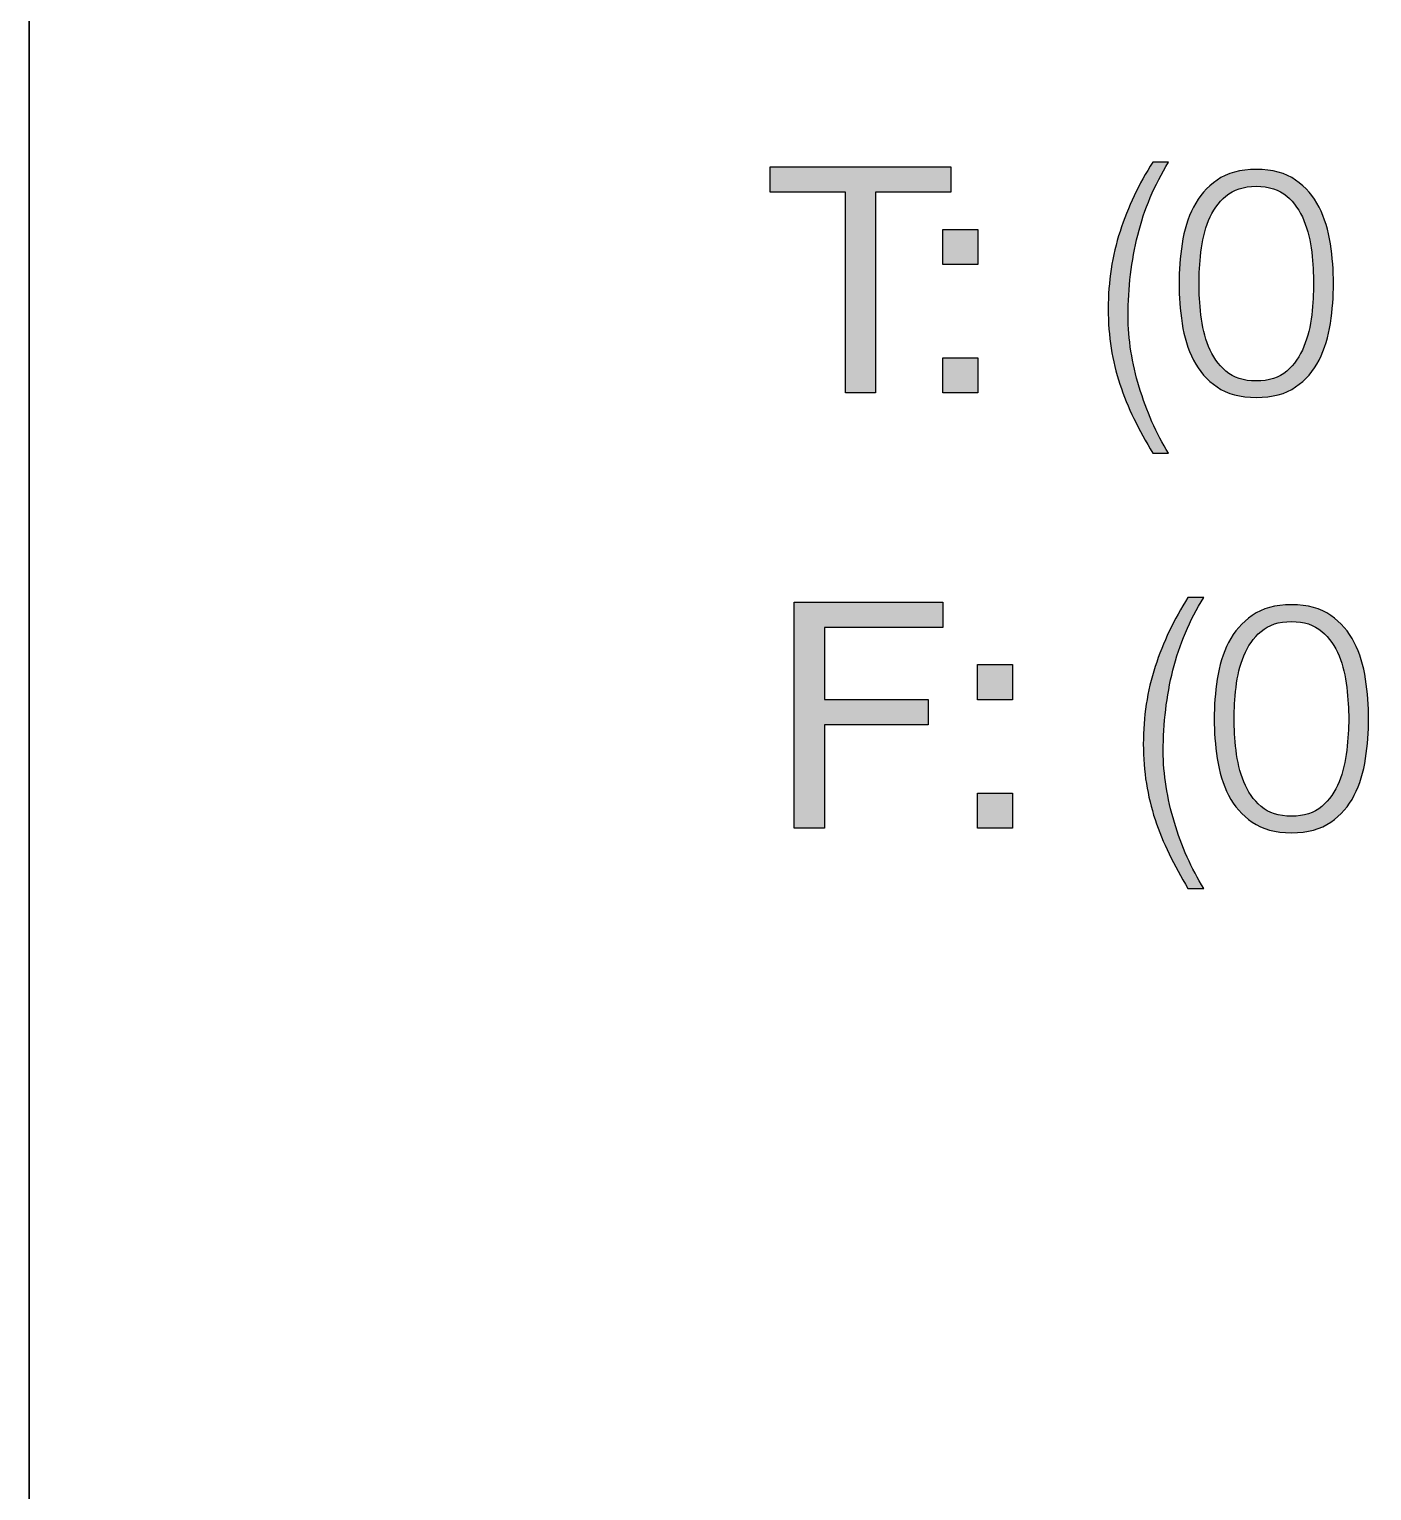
# Paper-space layout 'A3mask' of a CAD drawing. Extents: x 0 to 394, y 0 to 277.
# Drawn here: x 306.25 to 314.31, y 17.55 to 26.32 of the extents above; entities that cross this region are included whole.
import ezdxf
from ezdxf.enums import TextEntityAlignment as Align

# ---------------------------------------------------------------- set-up
doc = ezdxf.new("R2010")
doc.units = 0
doc.layers.get('0').update_dxf_attribs({"linetype": 'CONTINUOUS'})
doc.layers.get('Defpoints').update_dxf_attribs({"linetype": 'CONTINUOUS'})
doc.layers.add('JPP_Mask', color=7, linetype='CONTINUOUS')
doc.styles.add('JPP', font='arial.ttf')

# ---------------------------------------------------------------- blocks, each defined once
blk = doc.blocks.new('A3mask')
at = {"true_color": 0x0081c6}
for points in [[(311.3326, 25.3404), (311.7849, 25.3404), (311.7849, 25.4923), (310.6999, 25.4923), (310.6999, 25.3404), (311.1522, 25.3404), (311.1522, 24.1356), (311.3326, 24.1356)], [(311.9464, 25.1179), (311.7355, 25.1179), (311.7355, 24.9071), (311.9464, 24.9071)], [(311.9464, 24.3465), (311.7355, 24.3465), (311.7355, 24.1356), (311.9464, 24.1356)], [(311.7355, 22.8797), (310.8444, 22.8797), (310.8444, 21.523), (311.0248, 21.523), (311.0248, 22.1444), (311.6481, 22.1444), (311.6481, 22.2963), (311.0248, 22.2963), (311.0248, 22.7277), (311.7355, 22.7277)], [(312.1553, 22.5053), (311.9445, 22.5053), (311.9445, 22.2945), (312.1553, 22.2945)], [(312.1553, 21.7338), (311.9445, 21.7338), (311.9445, 21.523), (312.1553, 21.523)]]:
    blk.add_hatch(color=142, dxfattribs=at).paths.add_polyline_path(points)
at = {"true_color": 0x004a91}
h = blk.add_hatch(color=154, dxfattribs=at)
edge = h.paths.add_edge_path()
edge.add_spline(control_points=[(312.8489, 24.5974), (312.8489, 24.767), (312.8681, 24.9291), (312.9068, 25.0838)], knot_values=[7, 7, 7, 7, 8, 8, 8, 8], degree=3, periodic=0)
edge.add_spline(control_points=[(312.9068, 25.0838), (312.9453, 25.2383), (313.0073, 25.384), (313.0919, 25.5208)], knot_values=[6, 6, 6, 6, 7, 7, 7, 7], degree=3, periodic=0)
edge.add_spline(control_points=[(313.0919, 25.5208), (313.0919, 25.5208), (312.9971, 25.5208), (312.9971, 25.5208), (312.9133, 25.3902), (312.8479, 25.252), (312.8004, 25.1056), (312.7528, 24.9593), (312.7292, 24.8046), (312.7292, 24.641)], knot_values=[3, 3, 3, 3, 4, 4, 4, 5, 5, 5, 6, 6, 6, 6], degree=3, periodic=0)
edge.add_spline(control_points=[(312.7292, 24.641), (312.7292, 24.5575), (312.7352, 24.4787), (312.7473, 24.4045)], knot_values=[2, 2, 2, 2, 3, 3, 3, 3], degree=3, periodic=0)
edge.add_spline(control_points=[(312.7473, 24.4045), (312.7591, 24.3305), (312.7767, 24.2586), (312.7994, 24.1888)], knot_values=[1, 1, 1, 1, 2, 2, 2, 2], degree=3, periodic=0)
edge.add_spline(control_points=[(312.7994, 24.1888), (312.8222, 24.1192), (312.8505, 24.0501), (312.8839, 23.9816)], knot_values=[0, 0, 0, 0, 1, 1, 1, 1], degree=3, periodic=0)
edge.add_spline(control_points=[(312.8839, 23.9816), (312.9175, 23.9134), (312.9553, 23.8443), (312.9971, 23.7747)], knot_values=[13, 13, 13, 13, 14, 14, 14, 14], degree=3, periodic=0)
edge.add_spline(control_points=[(312.9971, 23.7747), (312.9971, 23.7747), (313.0919, 23.7747), (313.0919, 23.7747), (313.0553, 23.8329), (313.0221, 23.8956), (312.9922, 23.9628)], knot_values=[11, 11, 11, 11, 12, 12, 12, 13, 13, 13, 13], degree=3, periodic=0)
edge.add_spline(control_points=[(312.9922, 23.9628), (312.9625, 24.0299), (312.9368, 24.0992), (312.9154, 24.1709)], knot_values=[10, 10, 10, 10, 11, 11, 11, 11], degree=3, periodic=0)
edge.add_spline(control_points=[(312.9154, 24.1709), (312.8938, 24.2423), (312.8774, 24.3142), (312.866, 24.3864)], knot_values=[9, 9, 9, 9, 10, 10, 10, 10], degree=3, periodic=0)
edge.add_spline(control_points=[(312.866, 24.3864), (312.8544, 24.4587), (312.8489, 24.529), (312.8489, 24.5974)], knot_values=[8, 8, 8, 8, 9, 9, 9, 9], degree=3, periodic=0)
h = blk.add_hatch(color=154, dxfattribs=at)
edge = h.paths.add_edge_path()
edge.add_spline(control_points=[(314.0821, 24.793), (314.0821, 24.8702), (314.0761, 24.9495), (314.064, 25.0305)], knot_values=[2, 2, 2, 2, 3, 3, 3, 3], degree=3, periodic=0)
edge.add_spline(control_points=[(314.064, 25.0305), (314.052, 25.1117), (314.0292, 25.1852), (313.9956, 25.2511)], knot_values=[1, 1, 1, 1, 2, 2, 2, 2], degree=3, periodic=0)
edge.add_spline(control_points=[(313.9956, 25.2511), (313.9622, 25.3169), (313.9153, 25.371), (313.855, 25.4134)], knot_values=[0, 0, 0, 0, 1, 1, 1, 1], degree=3, periodic=0)
edge.add_spline(control_points=[(313.855, 25.4134), (313.795, 25.4559), (313.7161, 25.4772), (313.6184, 25.4772)], knot_values=[15, 15, 15, 15, 16, 16, 16, 16], degree=3, periodic=0)
edge.add_spline(control_points=[(313.6184, 25.4772), (313.5222, 25.4772), (313.4438, 25.4559), (313.383, 25.4134)], knot_values=[14, 14, 14, 14, 15, 15, 15, 15], degree=3, periodic=0)
edge.add_spline(control_points=[(313.383, 25.4134), (313.322, 25.371), (313.2749, 25.3169), (313.2413, 25.2511), (313.2077, 25.1852), (313.1849, 25.1117), (313.1729, 25.0305)], knot_values=[12, 12, 12, 12, 13, 13, 13, 14, 14, 14, 14], degree=3, periodic=0)
edge.add_spline(control_points=[(313.1729, 25.0305), (313.1608, 24.9495), (313.155, 24.8697), (313.155, 24.7911)], knot_values=[11, 11, 11, 11, 12, 12, 12, 12], degree=3, periodic=0)
edge.add_spline(control_points=[(313.155, 24.7911), (313.155, 24.7139), (313.1608, 24.6348), (313.1729, 24.5536)], knot_values=[10, 10, 10, 10, 11, 11, 11, 11], degree=3, periodic=0)
edge.add_spline(control_points=[(313.1729, 24.5536), (313.1849, 24.4727), (313.2077, 24.3991), (313.2413, 24.3333), (313.2749, 24.2674), (313.322, 24.2136), (313.383, 24.1718)], knot_values=[8, 8, 8, 8, 9, 9, 9, 10, 10, 10, 10], degree=3, periodic=0)
edge.add_spline(control_points=[(313.383, 24.1718), (313.4438, 24.1298), (313.5222, 24.109), (313.6184, 24.109)], knot_values=[7, 7, 7, 7, 8, 8, 8, 8], degree=3, periodic=0)
edge.add_spline(control_points=[(313.6184, 24.109), (313.7161, 24.109), (313.795, 24.1298), (313.855, 24.1718)], knot_values=[6, 6, 6, 6, 7, 7, 7, 7], degree=3, periodic=0)
edge.add_spline(control_points=[(313.855, 24.1718), (313.9153, 24.2136), (313.9622, 24.2674), (313.9956, 24.3333)], knot_values=[5, 5, 5, 5, 6, 6, 6, 6], degree=3, periodic=0)
edge.add_spline(control_points=[(313.9956, 24.3333), (314.0292, 24.3991), (314.052, 24.4727), (314.064, 24.5536)], knot_values=[4, 4, 4, 4, 5, 5, 5, 5], degree=3, periodic=0)
edge.add_spline(control_points=[(314.064, 24.5536), (314.0761, 24.6348), (314.0821, 24.7146), (314.0821, 24.793)], knot_values=[3, 3, 3, 3, 4, 4, 4, 4], degree=3, periodic=0)
edge = h.paths.add_edge_path(flags=16)
edge.add_spline(control_points=[(313.2747, 24.793), (313.2747, 24.85), (313.2784, 24.9129), (313.2861, 24.9811)], knot_values=[2, 2, 2, 2, 3, 3, 3, 3], degree=3, periodic=0)
edge.add_spline(control_points=[(313.2861, 24.9811), (313.2937, 25.0495), (313.309, 25.1128), (313.3325, 25.1713)], knot_values=[1, 1, 1, 1, 2, 2, 2, 2], degree=3, periodic=0)
edge.add_spline(control_points=[(313.3325, 25.1713), (313.3559, 25.2295), (313.3904, 25.2782), (313.4361, 25.3174)], knot_values=[0, 0, 0, 0, 1, 1, 1, 1], degree=3, periodic=0)
edge.add_spline(control_points=[(313.4361, 25.3174), (313.4818, 25.3568), (313.5426, 25.3763), (313.6184, 25.3763)], knot_values=[15, 15, 15, 15, 16, 16, 16, 16], degree=3, periodic=0)
edge.add_spline(control_points=[(313.6184, 25.3763), (313.6945, 25.3763), (313.7553, 25.3568), (313.801, 25.3174)], knot_values=[14, 14, 14, 14, 15, 15, 15, 15], degree=3, periodic=0)
edge.add_spline(control_points=[(313.801, 25.3174), (313.8465, 25.2782), (313.881, 25.2295), (313.9044, 25.1713)], knot_values=[13, 13, 13, 13, 14, 14, 14, 14], degree=3, periodic=0)
edge.add_spline(control_points=[(313.9044, 25.1713), (313.9279, 25.1128), (313.9434, 25.0495), (313.9511, 24.9811)], knot_values=[12, 12, 12, 12, 13, 13, 13, 13], degree=3, periodic=0)
edge.add_spline(control_points=[(313.9511, 24.9811), (313.9587, 24.9129), (313.9624, 24.85), (313.9624, 24.793)], knot_values=[11, 11, 11, 11, 12, 12, 12, 12], degree=3, periodic=0)
edge.add_spline(control_points=[(313.9624, 24.793), (313.9624, 24.7348), (313.9587, 24.6717), (313.9511, 24.6039), (313.9434, 24.5362), (313.9279, 24.4729), (313.9044, 24.414), (313.881, 24.3551), (313.8465, 24.3059), (313.801, 24.2667)], knot_values=[8, 8, 8, 8, 9, 9, 9, 10, 10, 10, 11, 11, 11, 11], degree=3, periodic=0)
edge.add_spline(control_points=[(313.801, 24.2667), (313.7553, 24.2275), (313.6945, 24.2078), (313.6184, 24.2078)], knot_values=[7, 7, 7, 7, 8, 8, 8, 8], degree=3, periodic=0)
edge.add_spline(control_points=[(313.6184, 24.2078), (313.5426, 24.2078), (313.4818, 24.2275), (313.4361, 24.2667), (313.3904, 24.3059), (313.3559, 24.3551), (313.3325, 24.414), (313.309, 24.4729), (313.2937, 24.5362), (313.2861, 24.6039), (313.2784, 24.6717), (313.2747, 24.7348), (313.2747, 24.793)], knot_values=[3, 3, 3, 3, 4, 4, 4, 5, 5, 5, 6, 6, 6, 7, 7, 7, 7], degree=3, periodic=0)
h = blk.add_hatch(color=154, dxfattribs=at)
edge = h.paths.add_edge_path()
edge.add_spline(control_points=[(313.0599, 21.9848), (313.0599, 22.1544), (313.0792, 22.3165), (313.1179, 22.4712)], knot_values=[7, 7, 7, 7, 8, 8, 8, 8], degree=3, periodic=0)
edge.add_spline(control_points=[(313.1179, 22.4712), (313.1564, 22.6257), (313.2183, 22.7713), (313.303, 22.9082)], knot_values=[6, 6, 6, 6, 7, 7, 7, 7], degree=3, periodic=0)
edge.add_spline(control_points=[(313.303, 22.9082), (313.303, 22.9082), (313.2081, 22.9082), (313.2081, 22.9082), (313.1244, 22.7776), (313.059, 22.6394), (313.0114, 22.493), (312.9639, 22.3466), (312.9402, 22.1919), (312.9402, 22.0284)], knot_values=[3, 3, 3, 3, 4, 4, 4, 5, 5, 5, 6, 6, 6, 6], degree=3, periodic=0)
edge.add_spline(control_points=[(312.9402, 22.0284), (312.9402, 21.9449), (312.9463, 21.8661), (312.9583, 21.7918)], knot_values=[2, 2, 2, 2, 3, 3, 3, 3], degree=3, periodic=0)
edge.add_spline(control_points=[(312.9583, 21.7918), (312.9702, 21.7178), (312.9878, 21.6459), (313.0105, 21.5761)], knot_values=[1, 1, 1, 1, 2, 2, 2, 2], degree=3, periodic=0)
edge.add_spline(control_points=[(313.0105, 21.5761), (313.0332, 21.5065), (313.0615, 21.4374), (313.0949, 21.369)], knot_values=[0, 0, 0, 0, 1, 1, 1, 1], degree=3, periodic=0)
edge.add_spline(control_points=[(313.0949, 21.369), (313.1286, 21.3008), (313.1664, 21.2317), (313.2081, 21.1621)], knot_values=[13, 13, 13, 13, 14, 14, 14, 14], degree=3, periodic=0)
edge.add_spline(control_points=[(313.2081, 21.1621), (313.2081, 21.1621), (313.303, 21.1621), (313.303, 21.1621), (313.2664, 21.2203), (313.2332, 21.2829), (313.2033, 21.3502)], knot_values=[11, 11, 11, 11, 12, 12, 12, 13, 13, 13, 13], degree=3, periodic=0)
edge.add_spline(control_points=[(313.2033, 21.3502), (313.1736, 21.4172), (313.1478, 21.4866), (313.1265, 21.5583)], knot_values=[10, 10, 10, 10, 11, 11, 11, 11], degree=3, periodic=0)
edge.add_spline(control_points=[(313.1265, 21.5583), (313.1049, 21.6297), (313.0885, 21.7016), (313.0771, 21.7737)], knot_values=[9, 9, 9, 9, 10, 10, 10, 10], degree=3, periodic=0)
edge.add_spline(control_points=[(313.0771, 21.7737), (313.0655, 21.8461), (313.0599, 21.9164), (313.0599, 21.9848)], knot_values=[8, 8, 8, 8, 9, 9, 9, 9], degree=3, periodic=0)
h = blk.add_hatch(color=154, dxfattribs=at)
edge = h.paths.add_edge_path()
edge.add_spline(control_points=[(314.2932, 22.1803), (314.2932, 22.2576), (314.2871, 22.3369), (314.2751, 22.4178)], knot_values=[2, 2, 2, 2, 3, 3, 3, 3], degree=3, periodic=0)
edge.add_spline(control_points=[(314.2751, 22.4178), (314.263, 22.499), (314.2403, 22.5726), (314.2067, 22.6384)], knot_values=[1, 1, 1, 1, 2, 2, 2, 2], degree=3, periodic=0)
edge.add_spline(control_points=[(314.2067, 22.6384), (314.1733, 22.7043), (314.1264, 22.7583), (314.0661, 22.8008)], knot_values=[0, 0, 0, 0, 1, 1, 1, 1], degree=3, periodic=0)
edge.add_spline(control_points=[(314.0661, 22.8008), (314.006, 22.8432), (313.9272, 22.8646), (313.8295, 22.8646)], knot_values=[15, 15, 15, 15, 16, 16, 16, 16], degree=3, periodic=0)
edge.add_spline(control_points=[(313.8295, 22.8646), (313.7333, 22.8646), (313.6549, 22.8432), (313.5941, 22.8008)], knot_values=[14, 14, 14, 14, 15, 15, 15, 15], degree=3, periodic=0)
edge.add_spline(control_points=[(313.5941, 22.8008), (313.5331, 22.7583), (313.486, 22.7043), (313.4524, 22.6384), (313.4187, 22.5726), (313.396, 22.499), (313.384, 22.4178)], knot_values=[12, 12, 12, 12, 13, 13, 13, 14, 14, 14, 14], degree=3, periodic=0)
edge.add_spline(control_points=[(313.384, 22.4178), (313.3719, 22.3369), (313.3661, 22.2571), (313.3661, 22.1785)], knot_values=[11, 11, 11, 11, 12, 12, 12, 12], degree=3, periodic=0)
edge.add_spline(control_points=[(313.3661, 22.1785), (313.3661, 22.1012), (313.3719, 22.0221), (313.384, 21.941)], knot_values=[10, 10, 10, 10, 11, 11, 11, 11], degree=3, periodic=0)
edge.add_spline(control_points=[(313.384, 21.941), (313.396, 21.86), (313.4187, 21.7865), (313.4524, 21.7206), (313.486, 21.6547), (313.5331, 21.6009), (313.5941, 21.5592)], knot_values=[8, 8, 8, 8, 9, 9, 9, 10, 10, 10, 10], degree=3, periodic=0)
edge.add_spline(control_points=[(313.5941, 21.5592), (313.6549, 21.5172), (313.7333, 21.4963), (313.8295, 21.4963)], knot_values=[7, 7, 7, 7, 8, 8, 8, 8], degree=3, periodic=0)
edge.add_spline(control_points=[(313.8295, 21.4963), (313.9272, 21.4963), (314.006, 21.5172), (314.0661, 21.5592)], knot_values=[6, 6, 6, 6, 7, 7, 7, 7], degree=3, periodic=0)
edge.add_spline(control_points=[(314.0661, 21.5592), (314.1264, 21.6009), (314.1733, 21.6547), (314.2067, 21.7206)], knot_values=[5, 5, 5, 5, 6, 6, 6, 6], degree=3, periodic=0)
edge.add_spline(control_points=[(314.2067, 21.7206), (314.2403, 21.7865), (314.263, 21.86), (314.2751, 21.941)], knot_values=[4, 4, 4, 4, 5, 5, 5, 5], degree=3, periodic=0)
edge.add_spline(control_points=[(314.2751, 21.941), (314.2871, 22.0221), (314.2932, 22.1019), (314.2932, 22.1803)], knot_values=[3, 3, 3, 3, 4, 4, 4, 4], degree=3, periodic=0)
edge = h.paths.add_edge_path(flags=16)
edge.add_spline(control_points=[(313.4858, 22.1803), (313.4858, 22.2374), (313.4895, 22.3003), (313.4971, 22.3684)], knot_values=[2, 2, 2, 2, 3, 3, 3, 3], degree=3, periodic=0)
edge.add_spline(control_points=[(313.4971, 22.3684), (313.5048, 22.4369), (313.5201, 22.5002), (313.5435, 22.5586)], knot_values=[1, 1, 1, 1, 2, 2, 2, 2], degree=3, periodic=0)
edge.add_spline(control_points=[(313.5435, 22.5586), (313.567, 22.6169), (313.6015, 22.6656), (313.6472, 22.7048)], knot_values=[0, 0, 0, 0, 1, 1, 1, 1], degree=3, periodic=0)
edge.add_spline(control_points=[(313.6472, 22.7048), (313.6929, 22.7442), (313.7537, 22.7637), (313.8295, 22.7637)], knot_values=[15, 15, 15, 15, 16, 16, 16, 16], degree=3, periodic=0)
edge.add_spline(control_points=[(313.8295, 22.7637), (313.9056, 22.7637), (313.9664, 22.7442), (314.0121, 22.7048)], knot_values=[14, 14, 14, 14, 15, 15, 15, 15], degree=3, periodic=0)
edge.add_spline(control_points=[(314.0121, 22.7048), (314.0575, 22.6656), (314.0921, 22.6169), (314.1155, 22.5586)], knot_values=[13, 13, 13, 13, 14, 14, 14, 14], degree=3, periodic=0)
edge.add_spline(control_points=[(314.1155, 22.5586), (314.1389, 22.5002), (314.1545, 22.4369), (314.1621, 22.3684)], knot_values=[12, 12, 12, 12, 13, 13, 13, 13], degree=3, periodic=0)
edge.add_spline(control_points=[(314.1621, 22.3684), (314.1698, 22.3003), (314.1735, 22.2374), (314.1735, 22.1803)], knot_values=[11, 11, 11, 11, 12, 12, 12, 12], degree=3, periodic=0)
edge.add_spline(control_points=[(314.1735, 22.1803), (314.1735, 22.1221), (314.1698, 22.059), (314.1621, 21.9913), (314.1545, 21.9236), (314.1389, 21.8603), (314.1155, 21.8013), (314.0921, 21.7424), (314.0575, 21.6933), (314.0121, 21.6541)], knot_values=[8, 8, 8, 8, 9, 9, 9, 10, 10, 10, 11, 11, 11, 11], degree=3, periodic=0)
edge.add_spline(control_points=[(314.0121, 21.6541), (313.9664, 21.6149), (313.9056, 21.5951), (313.8295, 21.5951)], knot_values=[7, 7, 7, 7, 8, 8, 8, 8], degree=3, periodic=0)
edge.add_spline(control_points=[(313.8295, 21.5951), (313.7537, 21.5951), (313.6929, 21.6149), (313.6472, 21.6541), (313.6015, 21.6933), (313.567, 21.7424), (313.5435, 21.8013), (313.5201, 21.8603), (313.5048, 21.9236), (313.4971, 21.9913), (313.4895, 22.059), (313.4858, 22.1221), (313.4858, 22.1803)], knot_values=[3, 3, 3, 3, 4, 4, 4, 5, 5, 5, 6, 6, 6, 7, 7, 7, 7], degree=3, periodic=0)
at = {"color": 154, "true_color": 0x004a91}
blk.add_line((306.25, 56.35), (306.25, 2.45), dxfattribs=at)
at = {"layer": 'Defpoints'}
blk.add_lwpolyline([(306.25, 0), (306.25, 58.8), (394.45, 58.8)], dxfattribs=at)
at = {"layer": 'Defpoints', "color": 142, "true_color": 0x0081c6}
for points in [[(310.6999, 25.3404), (310.6999, 25.4923), (311.7849, 25.4923), (311.7849, 25.3404), (311.3326, 25.3404), (311.3326, 24.1356), (311.1522, 24.1356), (311.1522, 25.3404), (310.6999, 25.3404)], [(311.7355, 24.9071), (311.7355, 25.1179), (311.9464, 25.1179), (311.9464, 24.9071), (311.7355, 24.9071)], [(311.9464, 24.3465), (311.9464, 24.1356), (311.7355, 24.1356), (311.7355, 24.3465), (311.9464, 24.3465)], [(311.7355, 22.8797), (311.7355, 22.7277), (311.0248, 22.7277), (311.0248, 22.2963), (311.6481, 22.2963), (311.6481, 22.1444), (311.0248, 22.1444), (311.0248, 21.523), (310.8444, 21.523), (310.8444, 22.8797), (311.7355, 22.8797)], [(311.9445, 22.2945), (311.9445, 22.5053), (312.1553, 22.5053), (312.1553, 22.2945), (311.9445, 22.2945)], [(312.1553, 21.7338), (312.1553, 21.523), (311.9445, 21.523), (311.9445, 21.7338), (312.1553, 21.7338)]]:
    blk.add_lwpolyline(points, dxfattribs=at)
at = {"layer": 'Defpoints', "color": 154, "true_color": 0x004a91}
for points, knots in [([(312.8839, 23.9816), (312.8505, 24.0501), (312.8222, 24.1192), (312.7994, 24.1888), (312.7767, 24.2586), (312.7591, 24.3305), (312.7473, 24.4045), (312.7352, 24.4787), (312.7292, 24.5575), (312.7292, 24.641), (312.7292, 24.8046), (312.7528, 24.9593), (312.8004, 25.1056), (312.8479, 25.252), (312.9133, 25.3902), (312.9971, 25.5208), (312.9971, 25.5208), (313.0919, 25.5208), (313.0919, 25.5208), (313.0073, 25.384), (312.9453, 25.2383), (312.9068, 25.0838), (312.8681, 24.9291), (312.8489, 24.767), (312.8489, 24.5974), (312.8489, 24.529), (312.8544, 24.4587), (312.866, 24.3864), (312.8774, 24.3142), (312.8938, 24.2423), (312.9154, 24.1709), (312.9368, 24.0992), (312.9625, 24.0299), (312.9922, 23.9628), (313.0221, 23.8956), (313.0553, 23.8329), (313.0919, 23.7747), (313.0919, 23.7747), (312.9971, 23.7747), (312.9971, 23.7747), (312.9553, 23.8443), (312.9175, 23.9134), (312.8839, 23.9816)], [0, 0, 0, 0, 1, 1, 1, 2, 2, 2, 3, 3, 3, 4, 4, 4, 5, 5, 5, 6, 6, 6, 7, 7, 7, 8, 8, 8, 9, 9, 9, 10, 10, 10, 11, 11, 11, 12, 12, 12, 13, 13, 13, 14, 14, 14, 14]), ([(313.855, 25.4134), (313.9153, 25.371), (313.9622, 25.3169), (313.9956, 25.2511), (314.0292, 25.1852), (314.052, 25.1117), (314.064, 25.0305), (314.0761, 24.9495), (314.0821, 24.8702), (314.0821, 24.793), (314.0821, 24.7146), (314.0761, 24.6348), (314.064, 24.5536), (314.052, 24.4727), (314.0292, 24.3991), (313.9956, 24.3333), (313.9622, 24.2674), (313.9153, 24.2136), (313.855, 24.1718), (313.795, 24.1298), (313.7161, 24.109), (313.6184, 24.109), (313.5222, 24.109), (313.4438, 24.1298), (313.383, 24.1718), (313.322, 24.2136), (313.2749, 24.2674), (313.2413, 24.3333), (313.2077, 24.3991), (313.1849, 24.4727), (313.1729, 24.5536), (313.1608, 24.6348), (313.155, 24.7139), (313.155, 24.7911), (313.155, 24.8697), (313.1608, 24.9495), (313.1729, 25.0305), (313.1849, 25.1117), (313.2077, 25.1852), (313.2413, 25.2511), (313.2749, 25.3169), (313.322, 25.371), (313.383, 25.4134), (313.4438, 25.4559), (313.5222, 25.4772), (313.6184, 25.4772), (313.7161, 25.4772), (313.795, 25.4559), (313.855, 25.4134)], [0, 0, 0, 0, 1, 1, 1, 2, 2, 2, 3, 3, 3, 4, 4, 4, 5, 5, 5, 6, 6, 6, 7, 7, 7, 8, 8, 8, 9, 9, 9, 10, 10, 10, 11, 11, 11, 12, 12, 12, 13, 13, 13, 14, 14, 14, 15, 15, 15, 16, 16, 16, 16]), ([(313.4361, 25.3174), (313.3904, 25.2782), (313.3559, 25.2295), (313.3325, 25.1713), (313.309, 25.1128), (313.2937, 25.0495), (313.2861, 24.9811), (313.2784, 24.9129), (313.2747, 24.85), (313.2747, 24.793), (313.2747, 24.7348), (313.2784, 24.6717), (313.2861, 24.6039), (313.2937, 24.5362), (313.309, 24.4729), (313.3325, 24.414), (313.3559, 24.3551), (313.3904, 24.3059), (313.4361, 24.2667), (313.4818, 24.2275), (313.5426, 24.2078), (313.6184, 24.2078), (313.6945, 24.2078), (313.7553, 24.2275), (313.801, 24.2667), (313.8465, 24.3059), (313.881, 24.3551), (313.9044, 24.414), (313.9279, 24.4729), (313.9434, 24.5362), (313.9511, 24.6039), (313.9587, 24.6717), (313.9624, 24.7348), (313.9624, 24.793), (313.9624, 24.85), (313.9587, 24.9129), (313.9511, 24.9811), (313.9434, 25.0495), (313.9279, 25.1128), (313.9044, 25.1713), (313.881, 25.2295), (313.8465, 25.2782), (313.801, 25.3174), (313.7553, 25.3568), (313.6945, 25.3763), (313.6184, 25.3763), (313.5426, 25.3763), (313.4818, 25.3568), (313.4361, 25.3174)], [0, 0, 0, 0, 1, 1, 1, 2, 2, 2, 3, 3, 3, 4, 4, 4, 5, 5, 5, 6, 6, 6, 7, 7, 7, 8, 8, 8, 9, 9, 9, 10, 10, 10, 11, 11, 11, 12, 12, 12, 13, 13, 13, 14, 14, 14, 15, 15, 15, 16, 16, 16, 16]), ([(313.0949, 21.369), (313.0615, 21.4374), (313.0332, 21.5065), (313.0105, 21.5761), (312.9878, 21.6459), (312.9702, 21.7178), (312.9583, 21.7918), (312.9463, 21.8661), (312.9402, 21.9449), (312.9402, 22.0284), (312.9402, 22.1919), (312.9639, 22.3466), (313.0114, 22.493), (313.059, 22.6394), (313.1244, 22.7776), (313.2081, 22.9082), (313.2081, 22.9082), (313.303, 22.9082), (313.303, 22.9082), (313.2183, 22.7713), (313.1564, 22.6257), (313.1179, 22.4712), (313.0792, 22.3165), (313.0599, 22.1544), (313.0599, 21.9848), (313.0599, 21.9164), (313.0655, 21.8461), (313.0771, 21.7737), (313.0885, 21.7016), (313.1049, 21.6297), (313.1265, 21.5583), (313.1478, 21.4866), (313.1736, 21.4172), (313.2033, 21.3502), (313.2332, 21.2829), (313.2664, 21.2203), (313.303, 21.1621), (313.303, 21.1621), (313.2081, 21.1621), (313.2081, 21.1621), (313.1664, 21.2317), (313.1286, 21.3008), (313.0949, 21.369)], [0, 0, 0, 0, 1, 1, 1, 2, 2, 2, 3, 3, 3, 4, 4, 4, 5, 5, 5, 6, 6, 6, 7, 7, 7, 8, 8, 8, 9, 9, 9, 10, 10, 10, 11, 11, 11, 12, 12, 12, 13, 13, 13, 14, 14, 14, 14]), ([(314.0661, 22.8008), (314.1264, 22.7583), (314.1733, 22.7043), (314.2067, 22.6384), (314.2403, 22.5726), (314.263, 22.499), (314.2751, 22.4178), (314.2871, 22.3369), (314.2932, 22.2576), (314.2932, 22.1803), (314.2932, 22.1019), (314.2871, 22.0221), (314.2751, 21.941), (314.263, 21.86), (314.2403, 21.7865), (314.2067, 21.7206), (314.1733, 21.6547), (314.1264, 21.6009), (314.0661, 21.5592), (314.006, 21.5172), (313.9272, 21.4963), (313.8295, 21.4963), (313.7333, 21.4963), (313.6549, 21.5172), (313.5941, 21.5592), (313.5331, 21.6009), (313.486, 21.6547), (313.4524, 21.7206), (313.4187, 21.7865), (313.396, 21.86), (313.384, 21.941), (313.3719, 22.0221), (313.3661, 22.1012), (313.3661, 22.1785), (313.3661, 22.2571), (313.3719, 22.3369), (313.384, 22.4178), (313.396, 22.499), (313.4187, 22.5726), (313.4524, 22.6384), (313.486, 22.7043), (313.5331, 22.7583), (313.5941, 22.8008), (313.6549, 22.8432), (313.7333, 22.8646), (313.8295, 22.8646), (313.9272, 22.8646), (314.006, 22.8432), (314.0661, 22.8008)], [0, 0, 0, 0, 1, 1, 1, 2, 2, 2, 3, 3, 3, 4, 4, 4, 5, 5, 5, 6, 6, 6, 7, 7, 7, 8, 8, 8, 9, 9, 9, 10, 10, 10, 11, 11, 11, 12, 12, 12, 13, 13, 13, 14, 14, 14, 15, 15, 15, 16, 16, 16, 16]), ([(313.6472, 22.7048), (313.6015, 22.6656), (313.567, 22.6169), (313.5435, 22.5586), (313.5201, 22.5002), (313.5048, 22.4369), (313.4971, 22.3684), (313.4895, 22.3003), (313.4858, 22.2374), (313.4858, 22.1803), (313.4858, 22.1221), (313.4895, 22.059), (313.4971, 21.9913), (313.5048, 21.9236), (313.5201, 21.8603), (313.5435, 21.8013), (313.567, 21.7424), (313.6015, 21.6933), (313.6472, 21.6541), (313.6929, 21.6149), (313.7537, 21.5951), (313.8295, 21.5951), (313.9056, 21.5951), (313.9664, 21.6149), (314.0121, 21.6541), (314.0575, 21.6933), (314.0921, 21.7424), (314.1155, 21.8013), (314.1389, 21.8603), (314.1545, 21.9236), (314.1621, 21.9913), (314.1698, 22.059), (314.1735, 22.1221), (314.1735, 22.1803), (314.1735, 22.2374), (314.1698, 22.3003), (314.1621, 22.3684), (314.1545, 22.4369), (314.1389, 22.5002), (314.1155, 22.5586), (314.0921, 22.6169), (314.0575, 22.6656), (314.0121, 22.7048), (313.9664, 22.7442), (313.9056, 22.7637), (313.8295, 22.7637), (313.7537, 22.7637), (313.6929, 22.7442), (313.6472, 22.7048)], [0, 0, 0, 0, 1, 1, 1, 2, 2, 2, 3, 3, 3, 4, 4, 4, 5, 5, 5, 6, 6, 6, 7, 7, 7, 8, 8, 8, 9, 9, 9, 10, 10, 10, 11, 11, 11, 12, 12, 12, 13, 13, 13, 14, 14, 14, 15, 15, 15, 16, 16, 16, 16])]:
    blk.add_open_spline(points, degree=3, knots=knots, dxfattribs=at)
at = {"color": 7, "style": 'JPP'}
for tag, p in [('Client', (361.62, 56.35)), ('Project1', (361.62, 44.1)), ('Project2', (361.62, 40.425)), ('Project3', (361.62, 36.75)), ('Title1', (361.62, 28.175)), ('Title2', (361.62, 24.5)), ('Title3', (361.62, 20.825)), ('Status', (308.7, 3.675))]:
    blk.add_attdef(tag, text='', height=1.7, dxfattribs=at).set_placement(p, align=Align.MIDDLE_LEFT)
at = {"color": 2, "style": 'JPP'}
for tag, p in [('Scale', (322.175, 12.25)), ('Drawn', (344.225, 12.25)), ('Checked', (366.275, 12.25)), ('Date', (388.325, 12.25))]:
    blk.add_attdef(tag, text='', height=1, dxfattribs=at).set_placement(p, align=Align.MIDDLE_CENTER)
at = {"color": 6, "style": 'JPP'}
for tag, p in [('Ref', (352.8, 3.675)), ('DrgNo.', (373.38, 3.675))]:
    blk.add_attdef(tag, text='', height=2, dxfattribs=at).set_placement(p, align=Align.MIDDLE_LEFT)
blk.add_attdef('Rev', text='', height=2, dxfattribs=at).set_placement((390.1746, 3.675), align=Align.MIDDLE_CENTER)

psp = doc.layouts.new('A3mask')

# ---------------------------------------------------------------- block references
at = {"layer": 'JPP_Mask'}
psp.add_blockref('A3mask', (0, 0), dxfattribs=at)

doc.saveas('drawing.dxf')
